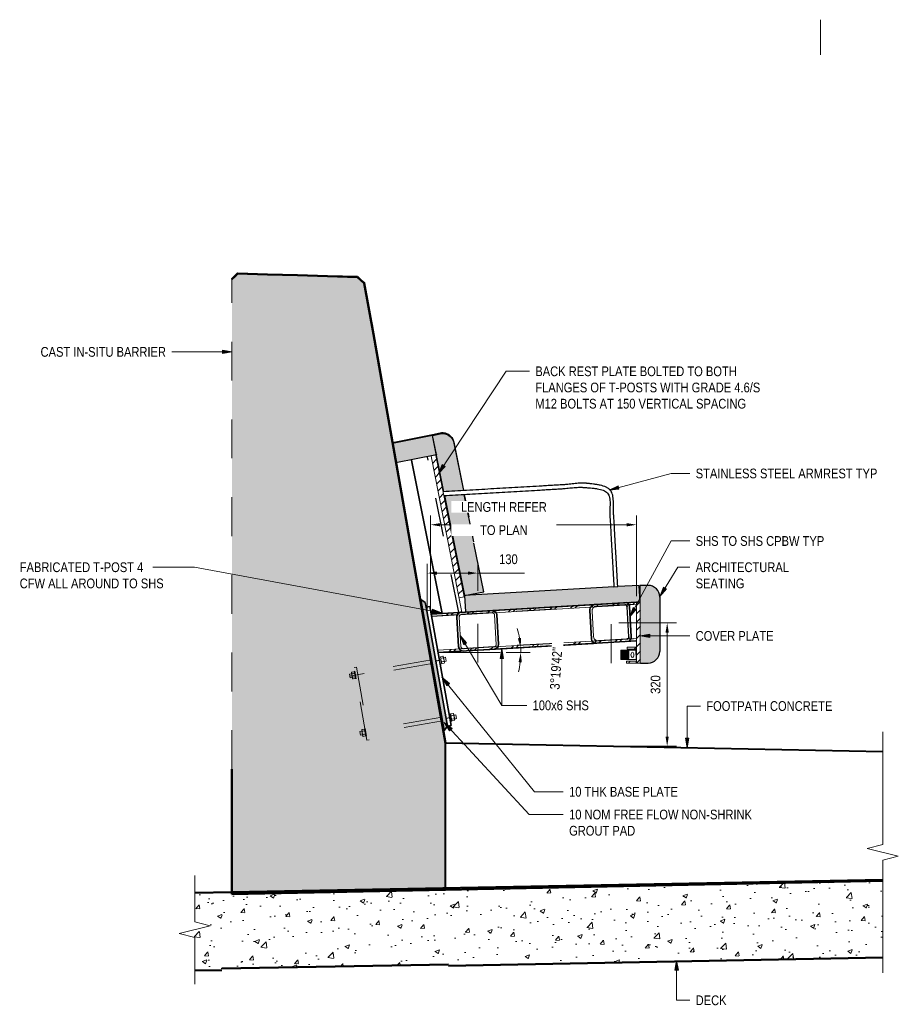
# Model space of a CAD drawing. Header units: metres. Extents: x 0.2 to 10.4, y 1.8 to 23.8.
# Drawn here: x 2.782 to 5.044, y 21.287 to 23.824 of the extents above; entities that cross this region are included whole.
import ezdxf

# ---------------------------------------------------------------- set-up
doc = ezdxf.new("R2010")
doc.units = ezdxf.units.M
for name, pattern in [('Dash', [0.00635, 0.003175, -0.003175]), ('Dot_Section Line', [0.02, 0, -0.02]), ('Hidden - Small', [0.002294, 0.0015, -0.0007938]), ('JacobsCenter', [0.015, 0.009, -0.0015, 0.003, -0.0015]), ('JacobsDash', [0.0045, 0.003, -0.0015])]:
    doc.linetypes.add(name, pattern=pattern)
doc.layers.get('Defpoints').update_dxf_attribs({"color": 41})
for name, color, linetype, lineweight in [('A-ANNO-DIMS', 7, 'Continuous', 9), ('A-DETL', 7, 'Continuous', 13), ('A-DETL-GENF', 7, 'Continuous', 9), ('A-FLOR', 7, 'Continuous', 50), ('A-FLOR-HDLN', 7, 'JacobsDash', 18), ('A-FLOR-PATT', 7, 'Continuous', 50), ('A-GENM', 7, 'Continuous', 35), ('C-TOPO', 7, 'Continuous', 9), ('C-TOPO-HDLN', 7, 'Dash', 9), ('G-ANNO-TEXT', 7, 'Continuous', 9), ('S-BEAM', 7, 'Continuous', 50)]:
    doc.layers.add(name, color=color, linetype=linetype, lineweight=lineweight)
doc.layers.add('G-ANNO-SYMB', color=7, linetype='Continuous', lineweight=35, true_color=0x0080ff)
doc.styles.add('Arial Narrow_2', font='ARIALN.TTF', dxfattribs={"height": 0.025})
doc.dimstyles.new('Dimension_Angle_O__DMS_', dxfattribs={"dimscale": 0.3048, "dimtxt": 0.025586, "dimasz": 0.082021, "dimexe": 0.07874, "dimexo": 0.052493, "dimgap": 0.065617, "dimtad": 1, "dimdec": 3, "dimlfac": 1000, "dimrnd": 0.001, "dimzin": 0, "dimdsep": 46, "dimtxsty": 'Arial Narrow_2', "dimsah": 1, "dimcen": 0.09, "dimaunit": 1, "dimadec": 4, "dimazin": 0, "dimtfac": 1, "dimtdec": 4, "dimtmove": 2, "dimatfit": 1, "dimfxl": 1, "dimtvp": 1, "dimtfill": 1, "dimtolj": 1, "dimtzin": 0, "dimlwd": 18, "dimlwe": 18, "dimarcsym": 2})
doc.dimstyles.new('Dimension_Standard_O__mm_', dxfattribs={"dimscale": 0.3048, "dimtxt": 0.025586, "dimasz": 0.082021, "dimexe": 0.07874, "dimexo": 0.049213, "dimgap": 0.049213, "dimtad": 1, "dimdec": 0, "dimlfac": 1000, "dimzin": 0, "dimdsep": 46, "dimtxsty": 'Arial Narrow_2', "dimsah": 1, "dimcen": 0.09, "dimaunit": 1, "dimadec": 4, "dimazin": 0, "dimtfac": 1, "dimtdec": 4, "dimtix": 1, "dimtmove": 1, "dimatfit": 3, "dimfxl": 1, "dimtvp": 1, "dimtfill": 1, "dimtolj": 1, "dimtzin": 0, "dimlwd": 18, "dimlwe": 18, "dimarcsym": 2})
doc.dimstyles.new('Dimension_Standard_O__mm__1', dxfattribs={"dimscale": 0.3048, "dimtxt": 0.025586, "dimasz": 0.082021, "dimexe": 0.07874, "dimexo": 0.049213, "dimgap": 0.049213, "dimtad": 1, "dimdec": 0, "dimlfac": 1000, "dimzin": 0, "dimdsep": 46, "dimtxsty": 'Arial Narrow_2', "dimsah": 1, "dimcen": 0.09, "dimaunit": 1, "dimadec": 4, "dimazin": 0, "dimtfac": 1, "dimtdec": 4, "dimtix": 1, "dimtmove": 0, "dimatfit": 3, "dimfxl": 1, "dimtvp": 1, "dimtfill": 1, "dimtolj": 1, "dimtzin": 0, "dimlwd": 18, "dimlwe": 18, "dimarcsym": 2})
doc.dimstyles.new('Dimension_Standard_O__mm__2', dxfattribs={"dimscale": 0.3048, "dimtxt": 0.025586, "dimasz": 0.082021, "dimexe": 0.07874, "dimexo": 0.049213, "dimgap": 0.049213, "dimtad": 1, "dimdec": 0, "dimlfac": 1000, "dimzin": 0, "dimdsep": 46, "dimtxsty": 'Arial Narrow_2', "dimsah": 1, "dimcen": 0.09, "dimaunit": 1, "dimadec": 4, "dimazin": 0, "dimtfac": 1, "dimtdec": 4, "dimtix": 1, "dimtmove": 2, "dimatfit": 3, "dimfxl": 1, "dimtvp": 1, "dimtfill": 1, "dimtolj": 1, "dimtzin": 0, "dimlwd": 18, "dimlwe": 18, "dimarcsym": 2})
pattern_1 = [(45, (3.955455, 10.849), (-0.010606602, 0.010606602), [])]

# ---------------------------------------------------------------- blocks, each defined once
blk = doc.blocks.new('BR08_SEATING_NORTH 3 - BR08_SEATING_NORTH 3-5676583-DRG-2873242 - SECTION 1')
at = {"layer": 'A-GENM', "lineweight": 25, "true_color": 0xebe8e4}
for points in [[(-1210.8531, 22.7341), (-1210.8535, 22.7367), (-1210.8555, 22.7431), (-1210.8589, 22.7489), (-1210.8635, 22.7538), (-1210.8691, 22.7576), (-1210.8754, 22.7601), (-1210.8821, 22.761), (-1210.8888, 22.7604), (-1210.8884, 22.7579), (-1210.8832, 22.7585), (-1210.878, 22.7581), (-1210.8729, 22.7568), (-1210.8681, 22.7547), (-1210.8637, 22.7518), (-1210.8599, 22.7481), (-1210.8568, 22.7439), (-1210.8545, 22.7391)], [(-1211.011, 22.7333), (-1210.908, 22.754), (-1210.9084, 22.7565), (-1211.0114, 22.7358), (-1211.011, 22.7337)], [(-1211.0023, 22.6841), (-1210.8983, 22.7049), (-1210.908, 22.754), (-1211.011, 22.7333), (-1211.0025, 22.6852)], [(-1210.908, 22.754), (-1210.8884, 22.7579), (-1210.8888, 22.7604), (-1210.9084, 22.7565)], [(-1210.879, 22.6089), (-1210.8286, 22.6118), (-1210.8531, 22.7341), (-1210.8545, 22.7391), (-1210.8568, 22.7439), (-1210.8599, 22.7481), (-1210.8637, 22.7518), (-1210.8681, 22.7547), (-1210.8729, 22.7568), (-1210.878, 22.7581), (-1210.8832, 22.7585), (-1210.8884, 22.7579), (-1210.908, 22.754), (-1210.879, 22.6091)], [(-1210.8286, 22.6118), (-1210.8285, 22.6118), (-1210.8534, 22.7366), (-1210.853, 22.7337), (-1210.8286, 22.6118)], [(-1210.8983, 22.7049), (-1210.8983, 22.7056), (-1210.904, 22.7337)], [(-1210.8255, 22.3415), (-1210.7764, 22.3513), (-1210.8266, 22.6019), (-1210.877, 22.599), (-1210.8267, 22.348)], [(-1210.8731, 22.5992), (-1210.8731, 22.5992), (-1210.8669, 22.5996)], [(-1210.823, 22.2996), (-1210.3738, 22.3257), (-1210.3762, 22.3676), (-1210.8255, 22.3415), (-1210.8241, 22.3187)], [(-1210.3731, 22.1678), (-1210.3532, 22.1678), (-1210.3455, 22.1688), (-1210.3382, 22.1718), (-1210.332, 22.1766), (-1210.3272, 22.1828), (-1210.3243, 22.1901), (-1210.3232, 22.1978), (-1210.3232, 22.3378), (-1210.3243, 22.3456), (-1210.3272, 22.3528), (-1210.332, 22.359), (-1210.3382, 22.3638), (-1210.3455, 22.3668), (-1210.3532, 22.3678), (-1210.3732, 22.3678), (-1210.3732, 22.3247), (-1210.3731, 22.3247), (-1210.3731, 22.1679)]]:
    blk.add_hatch(color=254, dxfattribs=at).paths.add_polyline_path(points)
at = {"layer": 'A-GENM', "color": 254, "lineweight": 25, "true_color": 0xd4d4d4}
for p, q in [((-1211.0114, 22.7358), (-1210.9084, 22.7565)), ((-1211.0114, 22.7358), (-1211.0112, 22.7346)), ((-1210.908, 22.754), (-1211.011, 22.7333)), ((-1210.9084, 22.7565), (-1210.8888, 22.7604)), ((-1210.908, 22.754), (-1210.9084, 22.7565)), ((-1210.9084, 22.7565), (-1210.908, 22.754)), ((-1210.908, 22.754), (-1210.8884, 22.7579)), ((-1210.8983, 22.7049), (-1210.908, 22.754)), ((-1210.879, 22.6089), (-1210.908, 22.754)), ((-1211.0112, 22.7346), (-1211.0111, 22.7341)), ((-1211.0111, 22.7341), (-1211.011, 22.7333)), ((-1211.011, 22.7333), (-1211.0023, 22.6841)), ((-1210.8531, 22.7341), (-1210.8286, 22.6118)), ((-1211.0023, 22.6841), (-1210.8983, 22.7049)), ((-1210.8983, 22.7056), (-1210.8983, 22.7049)), ((-1210.4843, 22.6317), (-1210.4843, 22.6317)), ((-1210.877, 22.599), (-1210.8255, 22.3415)), ((-1210.8021, 22.4798), (-1210.8266, 22.6019)), ((-1210.8265, 22.6019), (-1210.8149, 22.544)), ((-1210.7764, 22.3513), (-1210.8015, 22.4766)), ((-1210.4411, 22.3639), (-1210.8255, 22.3415)), ((-1210.3762, 22.3676), (-1210.4311, 22.3645)), ((-1210.3738, 22.3257), (-1210.3762, 22.3676)), ((-1210.3762, 22.3676), (-1210.3762, 22.3676)), ((-1210.3532, 22.3678), (-1210.3732, 22.3678)), ((-1210.3732, 22.3247), (-1210.3732, 22.3678)), ((-1210.3532, 22.3678), (-1210.3532, 22.3678)), ((-1210.8255, 22.3415), (-1210.7764, 22.3513)), ((-1210.8255, 22.3415), (-1210.823, 22.2996)), ((-1210.7764, 22.3513), (-1210.7764, 22.3513)), ((-1210.3232, 22.3378), (-1210.3232, 22.1978)), ((-1210.823, 22.2996), (-1210.3738, 22.3257)), ((-1210.3738, 22.3257), (-1210.3738, 22.3257)), ((-1210.823, 22.2996), (-1210.823, 22.2996)), ((-1210.3731, 22.1678), (-1210.3532, 22.1678))]:
    blk.add_line(p, q, dxfattribs=at)
at = {"layer": 'A-GENM', "color": 7, "lineweight": 25, "true_color": 0xefefef}
blk.add_line((-1210.4411, 22.3639), (-1210.4311, 22.3645), dxfattribs=at)
at = {"layer": 'A-GENM', "color": 254, "lineweight": 25, "true_color": 0xd4d4d4, "flags": 128}
blk.add_lwpolyline([(-1210.8535, 22.7367), (-1210.8406, 22.6724), (-1210.8285, 22.6118)], dxfattribs=at)
at = {"layer": 'A-GENM', "color": 254, "lineweight": 25, "true_color": 0xd4d4d4}
for centre, start_param, end_param in [((-1210.3532, 22.3378), 4.71498, 6.285776), ((-1210.3532, 22.1978), 3.144285, 4.715081)]:
    blk.add_ellipse(centre, major_axis=(0.0001, 0.03), ratio=1, start_param=start_param, end_param=end_param, dxfattribs=at)
blk.add_open_spline([(-1210.8888, 22.7604), (-1210.8866, 22.7609), (-1210.8821, 22.7613), (-1210.8753, 22.7603), (-1210.869, 22.7578), (-1210.8624, 22.7534), (-1210.8576, 22.7477), (-1210.8547, 22.7416), (-1210.8538, 22.7384), (-1210.8535, 22.7367)], degree=3, knots=[0, 0, 0, 0, 0.142857, 0.285714, 0.428571, 0.571429, 0.785714, 0.892857, 1, 1, 1, 1], dxfattribs=at)
blk.add_open_spline([(-1210.8884, 22.7579), (-1210.8833, 22.7589), (-1210.8724, 22.7582), (-1210.8589, 22.749), (-1210.8541, 22.7392), (-1210.8531, 22.7341)], degree=3, dxfattribs=at)
at = {"layer": 'A-GENM', "color": 7, "lineweight": 25, "true_color": 0xefefef}
for points, knots in [([(-1210.4311, 22.3645), (-1210.4317, 22.3748), (-1210.4329, 22.3955), (-1210.4347, 22.4266), (-1210.4362, 22.4524), (-1210.4374, 22.4731), (-1210.4384, 22.4887), (-1210.4392, 22.5042), (-1210.4397, 22.5171), (-1210.4402, 22.5275), (-1210.4407, 22.5353), (-1210.4412, 22.5417), (-1210.4415, 22.5462), (-1210.4418, 22.5488), (-1210.442, 22.5507), (-1210.4421, 22.5527), (-1210.4423, 22.5554), (-1210.4425, 22.5601), (-1210.4425, 22.5672), (-1210.4424, 22.5759), (-1210.4425, 22.5873), (-1210.4435, 22.5981), (-1210.4465, 22.6071), (-1210.45, 22.6127), (-1210.455, 22.6171), (-1210.4634, 22.6219), (-1210.4738, 22.6251), (-1210.485, 22.6272), (-1210.4936, 22.6285), (-1210.5006, 22.6293), (-1210.5053, 22.6298), (-1210.5079, 22.6301), (-1210.5098, 22.6303), (-1210.5117, 22.6305), (-1210.5143, 22.6308), (-1210.5187, 22.631), (-1210.5252, 22.631), (-1210.5329, 22.6306), (-1210.5433, 22.6297), (-1210.5537, 22.6284), (-1210.5629, 22.6274), (-1210.568, 22.627), (-1210.5719, 22.6267), (-1210.5758, 22.6265), (-1210.581, 22.6262), (-1210.59, 22.6257), (-1210.603, 22.6249), (-1210.6185, 22.624), (-1210.6392, 22.6228), (-1210.6651, 22.6213), (-1210.6961, 22.6195), (-1210.7272, 22.6177), (-1210.7686, 22.6153), (-1210.8198, 22.6123), (-1210.8607, 22.6099), (-1210.8808, 22.6088)], [0, 0, 0, 0, 0.0454545, 0.0909091, 0.1363636, 0.1590909, 0.1818182, 0.2045455, 0.2272727, 0.2386364, 0.25, 0.2613636, 0.2670455, 0.2698864, 0.2727273, 0.2755682, 0.2784091, 0.2840909, 0.2954545, 0.3068182, 0.3181818, 0.3409091, 0.3522727, 0.3636364, 0.375, 0.3863636, 0.4090909, 0.4204545, 0.4318182, 0.4431818, 0.4488636, 0.4517045, 0.4545455, 0.4573864, 0.4602273, 0.4659091, 0.4772727, 0.4886364, 0.5, 0.5227273, 0.5340909, 0.5397727, 0.5454545, 0.5511364, 0.5568182, 0.5681818, 0.5909091, 0.6136364, 0.6363636, 0.6818182, 0.7272727, 0.7727273, 0.8181818, 0.9090909, 0.9976831, 0.9976831, 0.9976831, 0.9976831]), ([(-1210.8789, 22.5989), (-1210.8593, 22.6), (-1210.8195, 22.6023), (-1210.7696, 22.6052), (-1210.7293, 22.6076), (-1210.699, 22.6093), (-1210.6687, 22.6111), (-1210.6435, 22.6125), (-1210.6233, 22.6137), (-1210.6081, 22.6146), (-1210.5955, 22.6153), (-1210.5867, 22.6158), (-1210.5816, 22.6161), (-1210.5779, 22.6164), (-1210.5741, 22.6166), (-1210.569, 22.617), (-1210.5602, 22.6179), (-1210.55, 22.6191), (-1210.5399, 22.6199), (-1210.5324, 22.6203), (-1210.5261, 22.6204), (-1210.5217, 22.6202), (-1210.5192, 22.62), (-1210.5173, 22.6199), (-1210.5154, 22.6197), (-1210.5128, 22.6195), (-1210.5081, 22.6191), (-1210.5011, 22.6186), (-1210.4925, 22.6178), (-1210.4812, 22.6163), (-1210.4707, 22.6138), (-1210.4623, 22.6097), (-1210.4574, 22.6056), (-1210.4541, 22.6003), (-1210.4515, 22.5916), (-1210.451, 22.5812), (-1210.4514, 22.5701), (-1210.4518, 22.5616), (-1210.452, 22.5547), (-1210.4519, 22.5501), (-1210.4518, 22.5475), (-1210.4517, 22.5456), (-1210.4515, 22.5437), (-1210.4513, 22.5412), (-1210.451, 22.5368), (-1210.4506, 22.5305), (-1210.4502, 22.5229), (-1210.4496, 22.5128), (-1210.449, 22.5002), (-1210.4482, 22.485), (-1210.4473, 22.4699), (-1210.4461, 22.4497), (-1210.4446, 22.4244), (-1210.4429, 22.3942), (-1210.4417, 22.374), (-1210.4411, 22.3639)], [0.0027264, 0.0027264, 0.0027264, 0.0027264, 0.0909091, 0.1818182, 0.2272727, 0.2727273, 0.3181818, 0.3636364, 0.3863636, 0.4090909, 0.4318182, 0.4431818, 0.4488636, 0.4545455, 0.4602273, 0.4659091, 0.4772727, 0.5, 0.5113636, 0.5227273, 0.5340909, 0.5397727, 0.5426136, 0.5454545, 0.5482955, 0.5511364, 0.5568182, 0.5681818, 0.5795455, 0.5909091, 0.6136364, 0.625, 0.6363636, 0.6477273, 0.6590909, 0.6818182, 0.6931818, 0.7045455, 0.7159091, 0.7215909, 0.7244318, 0.7272727, 0.7301136, 0.7329545, 0.7386364, 0.75, 0.7613636, 0.7727273, 0.7954545, 0.8181818, 0.8409091, 0.8636364, 0.9090909, 0.9545455, 1, 1, 1, 1])]:
    blk.add_open_spline(points, degree=3, knots=knots, dxfattribs=at)
blk = doc.blocks.new('T2DPAA-T2D-C3S-DU-M3D-100304_rvt-2-DRG-2873242 - SECTION 1')
at = {"layer": 'A-GENM', "color": 254, "lineweight": 25, "true_color": 0xd4d4d4}
blk.add_blockref('BR08_SEATING_NORTH 3 - BR08_SEATING_NORTH 3-5676583-DRG-2873242 - SECTION 1', (0, 0), dxfattribs=at)
blk = doc.blocks.new('13_SFR_NPN_Framing_RHS_AS1163_C350 - 100x100x6_0RHS-8436627-DRG-2873242 - SECTION 1')
at = {"layer": 'S-BEAM', "lineweight": 9}
for p, q in [((-1210.9106, 22.288), (-1210.3834, 22.3187)), ((-1210.8949, 22.2008), (-1210.3834, 22.2306))]:
    blk.add_line(p, q, dxfattribs=at)
blk = doc.blocks.new('CS_DET_BreakLine_ViewScale - CS_Std BreakLine-7460571-DRG-2873242 - SECTION 1')
at = {"layer": 'A-DETL-GENF'}
for p, q in [((-1209.749, 21.9906), (-1209.749, 21.7006)), ((-1209.749, 21.7006), (-1209.789, 21.6906)), ((-1209.789, 21.6906), (-1209.709, 21.6706)), ((-1209.709, 21.6706), (-1209.749, 21.6606)), ((-1209.749, 21.6606), (-1209.749, 21.3706))]:
    blk.add_line(p, q, dxfattribs=at)
blk = doc.blocks.new('CS_DET_BreakLine_ViewScale - CS_Std BreakLine-7727947-DRG-2873242 - SECTION 1')
at = {"layer": 'A-DETL-GENF'}
for p, q in [((-1211.5206, 21.5011), (-1211.5206, 21.6211)), ((-1211.4806, 21.4911), (-1211.5206, 21.5011)), ((-1211.5606, 21.4711), (-1211.4806, 21.4911)), ((-1211.5206, 21.4611), (-1211.5606, 21.4711)), ((-1211.5206, 21.3411), (-1211.5206, 21.4611))]:
    blk.add_line(p, q, dxfattribs=at)
blk = doc.blocks.new('DIMBLOCK3-DRG-2873242 - SECTION 1')
at = {"layer": 'A-ANNO-DIMS', "color": 0, "lineweight": 18, "transparency": 16777216}
for p, q in [((3.8316, 22.2971), (3.8316, 22.4233)), ((3.9616, 22.3539), (3.9616, 22.4233)), ((3.8566, 22.3993), (3.9366, 22.3993)), ((4.082, 22.3993), (3.9616, 22.3993))]:
    blk.add_line(p, q, dxfattribs=at)
at = {"layer": 'A-ANNO-DIMS', "color": 0, "transparency": 16777216}
for points in [[(3.8566, 22.4034), (3.8566, 22.3951), (3.8316, 22.3993)], [(3.9366, 22.4034), (3.9366, 22.3951), (3.9616, 22.3993)]]:
    blk.add_solid(points, dxfattribs=at)
at = {"layer": 'Defpoints', "color": 0, "transparency": 16777216}
for p in [(3.9616, 22.3993), (3.9616, 22.3389), (3.8316, 22.2821)]:
    blk.add_point(p, dxfattribs=at)
at = {"layer": 'A-ANNO-DIMS', "color": 0, "lineweight": 18, "transparency": 16777216, "insert": (4.0168, 22.4476), "char_height": 0.025, "width": 0.05702, "attachment_point": 1, "line_spacing_factor": 0.974696, "style": 'Arial Narrow_2', "bg_fill": 3, "box_fill_scale": 1.1, "bg_fill_color": 256, "bg_fill_true_color": 13158600, "bg_fill_transparency": 0}
blk.add_mtext('\\A1;130', dxfattribs=at)
blk = doc.blocks.new('DIMBLOCK4-DRG-2873242 - SECTION 1')
at = {"layer": 'A-ANNO-DIMS', "color": 0, "lineweight": 18, "transparency": 16777216}
for p, q in [((3.8399, 22.3089), (3.8399, 22.5478)), ((4.3701, 22.3397), (4.3701, 22.5478)), ((3.8649, 22.5238), (3.9045, 22.5238)), ((4.3451, 22.5238), (4.1532, 22.5238))]:
    blk.add_line(p, q, dxfattribs=at)
at = {"layer": 'A-ANNO-DIMS', "color": 0, "transparency": 16777216}
for points in [[(3.8649, 22.528), (3.8649, 22.5196), (3.8399, 22.5238)], [(4.3451, 22.528), (4.3451, 22.5196), (4.3701, 22.5238)]]:
    blk.add_solid(points, dxfattribs=at)
at = {"layer": 'Defpoints', "color": 0, "transparency": 16777216}
for p in [(4.3701, 22.5238), (4.3701, 22.3247), (3.8399, 22.2939)]:
    blk.add_point(p, dxfattribs=at)
at = {"layer": 'A-ANNO-DIMS', "color": 0, "lineweight": 18, "transparency": 16777216, "insert": (4.0289, 22.5694), "char_height": 0.025, "width": 0.265605, "attachment_point": 5, "line_spacing_factor": 0.974696, "style": 'Arial Narrow_2', "bg_fill": 3, "box_fill_scale": 1.1, "bg_fill_color": 256, "bg_fill_true_color": 13158600, "bg_fill_transparency": 0}
blk.add_mtext('\\A1;LENGTH REFER', dxfattribs=at)
at = {"layer": 'A-ANNO-DIMS', "color": 0, "lineweight": 18, "transparency": 16777216, "insert": (4.0289, 22.5098), "char_height": 0.025, "width": 0.265605, "attachment_point": 5, "style": 'Arial Narrow_2', "bg_fill": 3, "box_fill_scale": 1.1, "bg_fill_color": 256, "bg_fill_true_color": 13158600, "bg_fill_transparency": 0}
blk.add_mtext('\\A1;TO PLAN', dxfattribs=at)
blk = doc.blocks.new('DIMBLOCK5-DRG-2873242 - SECTION 1')
at = {"layer": 'A-ANNO-DIMS', "color": 0, "lineweight": 18, "transparency": 16777216}
for p, q in [((4.3252, 22.2714), (4.4734, 22.2714)), ((4.4494, 21.9784), (4.4494, 22.2464)), ((4.3252, 21.9534), (4.4734, 21.9534))]:
    blk.add_line(p, q, dxfattribs=at)
at = {"layer": 'A-ANNO-DIMS', "color": 0, "transparency": 16777216}
for points in [[(4.4452, 22.2464), (4.4536, 22.2464), (4.4494, 22.2714)], [(4.4452, 21.9784), (4.4536, 21.9784), (4.4494, 21.9534)]]:
    blk.add_solid(points, dxfattribs=at)
at = {"layer": 'Defpoints', "color": 0, "transparency": 16777216}
for p in [(4.3102, 22.2714), (4.4494, 22.2714), (4.3102, 21.9534)]:
    blk.add_point(p, dxfattribs=at)
at = {"layer": 'A-ANNO-DIMS', "color": 0, "lineweight": 18, "transparency": 16777216, "insert": (4.4195, 22.1124), "char_height": 0.025, "width": 0.05702, "attachment_point": 5, "rotation": 90, "style": 'Arial Narrow_2', "bg_fill": 3, "box_fill_scale": 1.1, "bg_fill_color": 256, "bg_fill_true_color": 13158600, "bg_fill_transparency": 0}
blk.add_mtext('\\A1;320\u200e', dxfattribs=at)
blk = doc.blocks.new('DIMBLOCK6-DRG-2873242 - SECTION 1')
at = {"layer": 'A-ANNO-DIMS', "color": 0, "lineweight": 18, "transparency": 16777216}
for p, q in [((4.1039, 22.2091), (4.048, 22.2058)), ((4.035, 22.1948), (4.0964, 22.1948))]:
    blk.add_line(p, q, dxfattribs=at)
for start, end in [(10.0454, 16.7623), (360, 3.3284), (346.5662, 353.2831)]:
    blk.add_arc((3.859, 22.1948), 0.2134, start, end, dxfattribs=at)
at = {"layer": 'A-ANNO-DIMS', "color": 0, "transparency": 16777216}
for points in [[(4.0732, 22.2325), (4.0649, 22.2316), (4.072, 22.2072)], [(4.0667, 22.1701), (4.0751, 22.1696), (4.0724, 22.1948)]]:
    blk.add_solid(points, dxfattribs=at)
at = {"layer": 'Defpoints', "color": 0, "transparency": 16777216}
for p in [(4.0722, 22.2031), (4.1199, 22.21), (3.859, 22.1948), (4.019, 22.1948)]:
    blk.add_point(p, dxfattribs=at)
at = {"layer": 'A-ANNO-DIMS', "color": 0, "lineweight": 18, "transparency": 16777216, "insert": (4.1472, 22.1005), "char_height": 0.025, "width": 0.150103, "attachment_point": 1, "rotation": 86.2098, "line_spacing_factor": 0.974696, "style": 'Arial Narrow_2', "bg_fill": 3, "box_fill_scale": 1.1, "bg_fill_color": 256, "bg_fill_true_color": 13158600, "bg_fill_transparency": 0}
blk.add_mtext('\\A1;3°19\'42"', dxfattribs=at)

msp = doc.modelspace()

# ---------------------------------------------------------------- hatches: boundary and pattern name
at = {"layer": 'A-DETL-GENF'}
h = msp.add_hatch(dxfattribs=at)
h.set_pattern_fill('FP_6', color=256, style=0, pattern_type=2)
h.set_pattern_definition(pattern_1)
h.paths.add_polyline_path([(3.9133853, 22.3359958), (3.9267115, 22.3386067), (3.8538757, 22.7023398), (3.8420996, 22.7000325), (3.8973799, 22.4177312)])
at = {"layer": 'A-DETL-GENF', "true_color": 0x808080}
msp.add_hatch(color=8, dxfattribs=at).paths.add_polyline_path([(3.8753851, 21.9939366), (3.8834588, 22.0055475), (3.8263553, 22.3233323), (3.8147443, 22.3314061), (3.8732987, 22.0055475)])
at = {"layer": 'A-DETL-GENF'}
h = msp.add_hatch(dxfattribs=at)
h.set_pattern_fill('FP_6', color=256, style=0, pattern_type=2)
h.set_pattern_definition(pattern_1)
h.paths.add_polyline_path([(4.3701004, 22.1678216), (4.3804038, 22.1678216), (4.3804038, 22.3247166), (4.3701004, 22.3247166), (4.3701004, 22.1742837)])
h.paths.add_polyline_path([(4.3694754, 22.1678216), (4.3694754, 22.1728216), (4.3444754, 22.1728216), (4.3444754, 22.1678216)])
h.paths.add_polyline_path([(4.346746, 22.203616), (4.3694754, 22.203616), (4.3694754, 22.2086284), (4.346746, 22.2086284)])
at = {"layer": 'A-DETL-GENF', "true_color": 0x0000ff}
msp.add_hatch(color=5, dxfattribs=at).paths.add_polyline_path([(4.3504351, 22.1791624), (4.3504351, 22.1991159), (4.3303887, 22.1991159), (4.3304351, 22.1791624)])
at = {"layer": 'A-FLOR', "lineweight": 5, "true_color": 0xe1e1e1}
for points in [[(3.3285052, 23.1559759), (3.3435362, 23.1706994), (3.3435041, 23.1707166), (3.3285259, 23.1560882)], [(3.3286393, 21.572851), (3.8786382, 21.5841755), (3.8786038, 21.9613376), (3.6696407, 23.1459111), (3.6516683, 23.1614486), (3.3435041, 23.1705406), (3.3285052, 23.1559759), (3.3286229, 21.7487537)], [(3.6516683, 23.1614486), (3.6516683, 23.1616722), (3.3435518, 23.1707629), (3.3435041, 23.1705406), (3.5746272, 23.1637216)], [(3.6696407, 23.1459111), (3.6695856, 23.1462226), (3.6516892, 23.1615602), (3.6517165, 23.1614069), (3.6696353, 23.1459158)], [(3.8785226, 21.9617977), (3.8785561, 21.9619991), (3.8785199, 21.9618141)]]:
    msp.add_hatch(color=254, dxfattribs=at).paths.add_polyline_path(points)
at = {"layer": 'A-FLOR-PATT', "lineweight": 9, "true_color": 0xe1e1e1}
h = msp.add_hatch(dxfattribs=at)
h.set_pattern_fill('FP_4', color=254, style=0, pattern_type=2)
h.set_pattern_definition([(50, (3.95546, 10.849), (0.1156899, -0.0101222), [0.0121, -0.13306]), (355, (3.95546, 10.849), (-0.0223812, 0.1213223), [0.00968, -0.10645]), (100.451, (3.96546, 10.849), (0.0933068, 0.1112001), [0.01028, -0.11309]), (46.184, (3.95546, 10.882), (0.1721325, -0.026699), [0.01815, -0.1996]), (96.636, (3.97046, 10.88), (0.1507537, 0.157114), [0.01542, -0.16963]), (351.184, (3.95546, 10.882), (0.1507503, 0.157112), [0.01452, -0.15968]), (21, (3.97146, 10.874), (0.0962773, -0.0649406), [0.0121, -0.13306]), (326, (3.97146, 10.874), (0.0392432, 0.1169615), [0.00968, -0.10645]), (71.451, (3.97946, 10.868), (0.1355189, 0.0520218), [0.01028, -0.11309]), (37.5, (3.955455, 10.849), (0.0019617, 0.05368882), [0.00034, -0.10483, 0.00034, -0.10773, -0.10685]), (37.5, (3.955455, 10.849), (0.0019617, 0.05368882), [-0.21323, 0.00034, -0.10652]), (7.5, (3.955455, 10.849), (0.0424299, 0.06361243), [0.00034, -0.06128, 0.00034, -0.10241, -0.04073]), (7.5, (3.955455, 10.849), (0.0424299, 0.06361243), [-0.16435, 0.00034, -0.04039]), (327.5, (3.919455, 10.849), (0.08609767, -0.00364036), [0.00034, -0.03999, 0.00034, -0.12547, -0.16694]), (327.5, (3.919455, 10.849), (0.08609767, -0.00364036), [-0.16613, 0.00034, -0.1666]), (317.5, (3.903455, 10.849), (0.09405977, 0.0161461), [0.00034, -0.05208, 0.00034, -0.08321, -0.11855]), (317.5, (3.903455, 10.849), (0.09405977, 0.0161461), [-0.13597, 0.00034, -0.11821])])
h.paths.add_polyline_path([(3.2328874, 21.3759843), (3.3024113, 21.3773047), (3.3024113, 21.3809972), (3.8866113, 21.3920668), (3.8866113, 21.3884002), (5.004433, 21.4096305), (5.004433, 21.6096305), (3.2328874, 21.5759843), (3.2328874, 21.5011296), (3.2728874, 21.4911296), (3.1928874, 21.4711296), (3.2328874, 21.4611296)])
at = {"layer": 'A-FLOR-PATT', "lineweight": 5, "true_color": 0xff8888}
msp.add_hatch(color=11, dxfattribs=at).paths.add_polyline_path([(3.2328874, 21.5759843), (3.3286388, 21.5778029), (3.3286229, 21.5779945), (3.2328874, 21.5761762)])
at = {"layer": 'G-ANNO-TEXT'}
for points in [[(3.3292338, 22.9688718), (3.3042338, 22.97328), (3.3042338, 22.9644636)], [(3.8602688, 22.6555269), (3.8777618, 22.6739233), (3.8704149, 22.6787968)], [(4.3000114, 22.613134), (4.3253012, 22.6153385), (4.323022, 22.6238552)], [(4.4306514, 22.3395042), (4.4475106, 22.3584831), (4.4400027, 22.3631047)], [(3.8687612, 22.2972662), (3.8449727, 22.3061285), (3.8433762, 22.2974579)], [(4.3534719, 22.286964), (4.3692825, 22.3068249), (4.3615362, 22.3110347)], [(3.9164804, 22.2388114), (3.9254661, 22.2150692), (3.9330444, 22.2195743)], [(4.379416, 22.237609), (4.404416, 22.2332008), (4.404416, 22.2420172)], [(4.0234588, 22.2047377), (4.0190506, 22.1797377), (4.027867, 22.1797377)], [(3.8695374, 22.1316236), (3.8817889, 22.10939), (3.8886544, 22.1149211)], [(3.8751947, 22.0142874), (3.8889183, 21.992931), (3.895395, 21.9989127)], [(4.5010488, 21.9491932), (4.5054569, 21.9741932), (4.4966406, 21.9741932)], [(4.4737176, 21.401875), (4.4693094, 21.376875), (4.4781258, 21.376875)]]:
    msp.add_hatch(color=256, dxfattribs=at).paths.add_polyline_path(points)
at = {"layer": 'S-BEAM', "lineweight": 9}
h = msp.add_hatch(dxfattribs=at)
h.set_pattern_fill('FP_5', color=256, style=0, pattern_type=2)
h.set_pattern_definition([(45, (3.955455, 10.849), (-0.02514472, 0.02514472), []), (45, (3.955455, 10.888), (-0.02514472, 0.02514472), [])])
h.paths.add_polyline_path([(3.8596014, 22.1948575), (4.3701004, 22.224547), (4.3701004, 22.230557), (4.1335363, 22.2167991), (3.8585326, 22.2008055), (3.8595971, 22.1948813)])
h.paths.add_polyline_path([(3.8428568, 22.2880425), (4.3701004, 22.3187058), (4.3701004, 22.3247158), (4.1335363, 22.3109579), (3.841788, 22.2939905), (3.842853, 22.2880633)])

# ---------------------------------------------------------------- linework, layer by layer
at = {"layer": 'A-DETL', "lineweight": 35}
for p, q in [((3.8703866, 22.2956522), (3.7914088, 22.6900579)), ((3.8147443, 22.3314061), (3.8753851, 21.9939366)), ((3.8263553, 22.3233323), (3.8147443, 22.3314061)), ((3.8284799, 22.311509), (3.8263553, 22.3233323)), ((3.8383222, 22.3132776), (3.8284799, 22.311509)), ((3.8284799, 22.311509), (3.8834588, 22.0055475)), ((3.8933012, 22.0073161), (3.8383222, 22.3132776)), ((4.3517897, 22.3236495), (3.8411278, 22.2939506)), ((4.3569581, 22.2358021), (4.3524864, 22.312696)), ((3.9123456, 22.2099721), (3.9079333, 22.2858439)), ((4.015173, 22.215952), (4.0107607, 22.2918238)), ((4.2541175, 22.2298214), (4.2498713, 22.3028362)), ((4.2597945, 22.2181306), (3.8589829, 22.1948215)), ((3.8753851, 21.9939366), (3.8834588, 22.0055475)), ((3.8834588, 22.0055475), (3.8933012, 22.0073161))]:
    msp.add_line(p, q, dxfattribs=at)
at = {"layer": 'A-DETL', "linetype": 'JacobsDash', "lineweight": 25}
for p, q in [((3.9126023, 22.2981074), (3.8325047, 22.6981053)), ((4.3611676, 22.3182734), (4.0087681, 22.2977797)), ((4.3401583, 22.3179892), (4.267267, 22.3137502)), ((4.3509683, 22.2354538), (4.3464965, 22.3123476)), ((3.9091759, 22.2918992), (3.8423099, 22.2880105)), ((3.9984326, 22.297117), (3.9195647, 22.2925305)), ((4.3622936, 22.2301023), (4.0139027, 22.2098416)), ((4.3453267, 22.2291155), (4.2724354, 22.2248766)), ((4.0035416, 22.2092655), (3.9246737, 22.2046789)), ((3.9419191, 22.2056548), (3.9267165, 22.2047707)), ((4.0028349, 22.2092661), (3.9349537, 22.2053184))]:
    msp.add_line(p, q, dxfattribs=at)
at = {"layer": 'A-DETL', "lineweight": 18}
for p, q in [((3.9207593, 22.2985817), (3.8421546, 22.6999949)), ((3.9267115, 22.3386067), (3.9134363, 22.3359784))]:
    msp.add_line(p, q, dxfattribs=at)
at = {"layer": 'A-DETL'}
for p, q in [((3.9267115, 22.3386067), (3.8538757, 22.7023398)), ((4.3802246, 22.3256076), (4.3702263, 22.3250836)), ((4.3702263, 22.3250836), (4.3702263, 22.167668)), ((4.3802263, 22.167668), (4.3802263, 22.3250836)), ((4.3694754, 22.2086284), (4.346746, 22.2086284)), ((4.346746, 22.2086284), (4.346746, 22.203616)), ((4.346746, 22.203616), (4.3694754, 22.203616)), ((4.3694754, 22.1728216), (4.3444754, 22.1728216)), ((4.3444754, 22.1728216), (4.3444754, 22.1678216)), ((4.3444754, 22.1678216), (4.3694754, 22.1678216)), ((4.3702263, 22.167668), (4.3802263, 22.167668))]:
    msp.add_line(p, q, dxfattribs=at)
at = {"layer": 'A-DETL', "linetype": 'JacobsCenter', "lineweight": 18}
for p, q in [((4.3052246, 22.1678218), (4.3052246, 22.3678218)), ((3.9616281, 22.1689401), (3.9616281, 22.3389401)), ((3.9139231, 22.2861923), (3.9183355, 22.2103205)), ((4.0091831, 22.2156037), (4.0047708, 22.2914755)), ((4.2559839, 22.3010737), (4.259759, 22.2361596))]:
    msp.add_line(p, q, dxfattribs=at)
at = {"layer": 'A-DETL', "color": 7, "lineweight": 9, "true_color": 0xffffff}
for p, q in [((4.3694754, 22.203616), (4.3694754, 22.2086284)), ((3.8589829, 22.1948215), (4.0189829, 22.1948215)), ((4.3694754, 22.1678216), (4.3694754, 22.1728216))]:
    msp.add_line(p, q, dxfattribs=at)
at = {"layer": 'A-DETL', "linetype": 'Hidden - Small', "lineweight": 9}
for p, q in [((3.8631138, 22.1797649), (3.8623379, 22.179629)), ((3.8426377, 22.1761777), (3.6459395, 22.1417177)), ((3.8691668, 22.0285415), (3.6722966, 21.9940515)), ((3.889471, 22.0320986), (3.888867, 22.0319928))]:
    msp.add_line(p, q, dxfattribs=at)
at = {"layer": 'A-DETL', "lineweight": 9}
for p, q in [((3.8666617, 22.1843205), (3.8718822, 22.1852351)), ((3.8674253, 22.1799619), (3.8726458, 22.1808764)), ((3.8735937, 22.1832887), (3.8758931, 22.1701636)), ((3.8738806, 22.1816512), (3.8787538, 22.1825049)), ((3.8787538, 22.1825049), (3.8804795, 22.1726549)), ((4.3690802, 22.2008306), (4.3303847, 22.2008306)), ((4.3303847, 22.2008306), (4.3303847, 22.1767406)), ((4.3691359, 22.1768307), (4.3690802, 22.2008306)), ((3.643351, 22.1564927), (3.649261, 22.1575281)), ((3.8674837, 22.1654295), (3.8685857, 22.1656226)), ((3.8689611, 22.1711954), (3.8741816, 22.17211)), ((3.8697247, 22.1668367), (3.8749452, 22.1677513)), ((3.8804795, 22.1726549), (3.8756063, 22.1718012)), ((4.3303847, 22.1767406), (4.3691359, 22.1768307)), ((3.636465, 22.1400579), (3.6315918, 22.1392041)), ((3.6315918, 22.1392041), (3.6333174, 22.1293542)), ((3.6324546, 22.1342791), (3.6692049, 22.1407175)), ((3.6333174, 22.1293542), (3.6381906, 22.1302079)), ((3.6366889, 22.1417849), (3.6389883, 22.1286598)), ((3.6428573, 22.1451118), (3.6376368, 22.1441972)), ((3.6436209, 22.1407532), (3.6384004, 22.1398386)), ((3.6451567, 22.1319867), (3.6399362, 22.1310721)), ((3.6459203, 22.1276281), (3.6406998, 22.1267135)), ((3.6439961, 22.1463271), (3.6450981, 22.1465202)), ((3.6474043, 22.1268734), (3.6439961, 22.1463271)), ((3.6450981, 22.1465202), (3.6485062, 22.1270665)), ((3.8915347, 22.03741), (3.8904328, 22.0372169)), ((3.8904328, 22.0372169), (3.8938409, 22.0177632)), ((3.8949429, 22.0179563), (3.8915347, 22.03741)), ((3.8930189, 22.0366542), (3.8982394, 22.0375688)), ((3.8937825, 22.0322956), (3.899003, 22.0332102)), ((3.8999509, 22.0356224), (3.9022503, 22.0224973)), ((3.9002378, 22.0339849), (3.905111, 22.0348386)), ((3.9068367, 22.0249886), (3.9019634, 22.0241349)), ((3.905111, 22.0348386), (3.9068367, 22.0249886)), ((3.8938409, 22.0177632), (3.8949429, 22.0179563)), ((3.8953183, 22.0235291), (3.9005388, 22.0244437)), ((3.8960819, 22.0191705), (3.9013024, 22.0200851)), ((3.6628222, 21.9923916), (3.657949, 21.9915379)), ((3.657949, 21.9915379), (3.6596746, 21.9816879)), ((3.6596746, 21.9816879), (3.6645478, 21.9825416)), ((3.663046, 21.9941186), (3.6653455, 21.9809935)), ((3.6692145, 21.9974455), (3.663994, 21.9965309)), ((3.6699781, 21.9930869), (3.6647576, 21.9921723)), ((3.6715139, 21.9843204), (3.6662934, 21.9834058)), ((3.6722775, 21.9799618), (3.667057, 21.9790472)), ((3.6703533, 21.9986608), (3.6714553, 21.9988539)), ((3.6737615, 21.9792071), (3.6703533, 21.9986608)), ((3.6714553, 21.9988539), (3.6748634, 21.9794002)), ((3.6748634, 21.9794002), (3.6737615, 21.9792071)), ((3.676138, 21.9693437), (3.682048, 21.9703791))]:
    msp.add_line(p, q, dxfattribs=at)
at = {"layer": 'A-DETL', "color": 5, "linetype": 'JacobsDash', "true_color": 0x0000ff}
for p, q in [((4.3504351, 22.1991159), (4.3303887, 22.1991159)), ((4.3303887, 22.1991159), (4.3304351, 22.1791624)), ((4.3304351, 22.1791624), (4.3504351, 22.1791624)), ((4.3504351, 22.1791624), (4.3504351, 22.1991159))]:
    msp.add_line(p, q, dxfattribs=at)
at = {"layer": 'A-DETL', "linetype": 'JacobsDash', "lineweight": 9}
for p, q in [((3.676138, 21.9693437), (3.643351, 22.1564927)), ((3.8444063, 22.1663352), (3.6476651, 22.1318677)), ((3.649261, 22.1575281), (3.682048, 21.9703791)), ((3.8648394, 22.1699149), (3.8641065, 22.1697865)), ((3.8709354, 22.018699), (3.6740223, 21.9842015)), ((3.8911966, 22.0222486), (3.8906356, 22.0221503))]:
    msp.add_line(p, q, dxfattribs=at)
at = {"layer": 'A-DETL', "lineweight": 25}
for p, q in [((3.863235, 22.1746362), (3.8533927, 22.1728677)), ((3.889764, 22.0270008), (3.8799216, 22.0252322)), ((3.8933012, 22.0073161), (3.8834588, 22.0055475))]:
    msp.add_line(p, q, dxfattribs=at)
at = {"layer": 'A-DETL', "color": 8, "lineweight": 50, "true_color": 0x808080}
msp.add_line((3.8866113, 21.3920668), (3.3024113, 21.3809972), dxfattribs=at)
at = {"layer": 'A-DETL', "lineweight": 35}
for centre, radius, start, end in [((4.2648245, 22.3037058), 0.0149784, 86.1473252, 183.3282757), ((4.3405066, 22.3119993), 0.006, 3.3282757, 93.3282757), ((4.3405066, 22.3119993), 0.012, 3.3282757, 69.4809949), ((3.919913, 22.2865406), 0.012, 87.1410175, 183.3282757), ((3.9987809, 22.2911272), 0.012, 3.3282757, 87.1513956), ((4.2660972, 22.2305181), 0.012, 183.3282757, 273.3282757), ((4.3449784, 22.2351054), 0.006, 273.3282757, 3.3282757), ((4.3449784, 22.2351054), 0.012, 273.3282757, 3.3282757), ((3.9243253, 22.2106688), 0.012, 183.3282757, 273.3282757), ((4.0031932, 22.2152554), 0.012, 273.3282757, 3.3282757)]:
    msp.add_arc(centre, radius, start, end, dxfattribs=at)
at = {"layer": 'A-DETL', "linetype": 'JacobsCenter', "lineweight": 18}
for centre, radius, start, end in [((4.2679637, 22.3017704), 0.012, 93.3282757, 183.3282757), ((3.919913, 22.2865406), 0.006, 93.3282757, 183.3282757), ((3.9987809, 22.2911272), 0.006, 3.3282757, 93.3282757), ((4.2717388, 22.2368563), 0.012, 183.3282757, 273.3282757), ((3.9243253, 22.2106688), 0.006, 183.3282757, 273.3282757), ((4.0031932, 22.2152554), 0.006, 273.3282757, 3.3282757)]:
    msp.add_arc(centre, radius, start, end, dxfattribs=at)
at = {"layer": 'A-DETL', "lineweight": 9}
for centre, radius, start, end in [((3.8681644, 22.1823375), 0.002488, 127.156371, 252.7174435), ((3.8747526, 22.1767278), 0.0080093, 156.184378, 223.6894365), ((3.871143, 22.1828594), 0.002488, 307.156371, 72.7174434), ((3.8668543, 22.1753441), 0.0080093, 336.184378, 43.6894365), ((3.8704638, 22.1692124), 0.002488, 127.156371, 252.7174435), ((3.8734424, 22.1697343), 0.002488, 307.156371, 72.7174434), ((3.6391395, 22.1422143), 0.002488, 127.156371, 252.7174434), ((3.6457277, 22.1366045), 0.0080093, 156.184378, 223.6894365), ((3.641439, 22.1290892), 0.002488, 127.156371, 252.7174434), ((3.6421181, 22.1427361), 0.002488, 307.156371, 72.7174434), ((3.6378294, 22.1352208), 0.0080093, 336.184378, 43.6894365), ((3.6444176, 22.129611), 0.002488, 307.156371, 72.7174434), ((3.8945216, 22.0346713), 0.002488, 127.156371, 252.7174434), ((3.9011098, 22.0290615), 0.0080093, 156.184378, 223.6894365), ((3.8975002, 22.0351931), 0.002488, 307.156371, 72.7174434), ((3.8932115, 22.0276778), 0.0080093, 336.184378, 43.6894365), ((3.896821, 22.0215462), 0.002488, 127.156371, 252.7174435), ((3.8997996, 22.022068), 0.002488, 307.156371, 72.7174434), ((3.6654967, 21.994548), 0.002488, 127.156371, 252.7174434), ((3.6720849, 21.9889382), 0.0080093, 156.184378, 223.6894365), ((3.6677962, 21.9814229), 0.002488, 127.156371, 252.7174434), ((3.6684753, 21.9950698), 0.002488, 307.156371, 72.7174435), ((3.6641866, 21.9875545), 0.0080093, 336.184378, 43.6894365), ((3.6707748, 21.9819447), 0.002488, 307.156371, 72.7174434)]:
    msp.add_arc(centre, radius, start, end, dxfattribs=at)
msp.add_ellipse((4.3599359, 22.1888542), major_axis=(0, 0.0065975), ratio=0.597016928, dxfattribs=at)
at = {"layer": 'A-FLOR', "color": 252, "true_color": 0x888888}
for p, q in [((3.3286386, 21.5728786), (3.3286097, 21.8947886)), ((5.004433, 21.6096305), (3.3286878, 21.5778038)), ((3.2328874, 21.5761762), (3.3285885, 21.5779938)), ((3.3285885, 21.5778019), (3.2328874, 21.5759843)), ((3.3286393, 21.572851), (3.8786382, 21.5841755)), ((3.8866113, 21.3884002), (5.004433, 21.4096305)), ((3.2328874, 21.3759843), (3.3024113, 21.3773047))]:
    msp.add_line(p, q, dxfattribs=at)
at = {"layer": 'A-FLOR', "color": 252, "true_color": 0x888888, "flags": 128}
for points in [[(3.3435041, 23.1705406), (3.3360047, 23.1632582), (3.3285052, 23.1559759)], [(3.3285527, 23.1561982), (3.3360522, 23.1634805), (3.3435518, 23.1707629)], [(3.6516683, 23.1614486), (3.5746272, 23.1637216), (3.4975862, 23.1659946), (3.4205451, 23.1682676), (3.3435041, 23.1705406)], [(3.3435518, 23.1707629), (3.420593, 23.1684899), (3.4976341, 23.1662169), (3.5746753, 23.1639439), (3.6517165, 23.1616709)], [(3.6696407, 23.1459111), (3.6606545, 23.1536799), (3.6516683, 23.1614486)], [(3.6517165, 23.1616709), (3.6607027, 23.1539021), (3.6696888, 23.1461334)], [(3.8785842, 21.9614484), (3.8553849, 22.0929568), (3.8321662, 22.2245759), (3.8089478, 22.3561952), (3.7857295, 22.4878144), (3.7625114, 22.6194337), (3.7392935, 22.751053), (3.7160758, 22.8826723), (3.6928582, 23.0142917), (3.6696407, 23.1459111)], [(3.6887426, 23.0381107), (3.6929048, 23.0145141), (3.7161208, 22.8828948), (3.7198446, 22.8617831)]]:
    msp.add_lwpolyline(points, dxfattribs=at)
at = {"layer": 'A-FLOR', "color": 252, "true_color": 0x888888}
for points, knots in [([(3.3435518, 23.1707629), (3.343542, 23.1707246), (3.3435255, 23.1706597), (3.3435107, 23.1705848), (3.3435053, 23.1705493), (3.3435041, 23.1705406)], [0.7921165727376, 0.7921165727376, 0.7921165727376, 0.7921165727376, 0.79248046875, 0.792724609375, 0.7928044248409, 0.7928044248409, 0.7928044248409, 0.7928044248409]), ([(3.3285052, 23.1559759), (3.3285065, 23.1559852), (3.3285119, 23.1560212), (3.3285267, 23.1560961), (3.328543, 23.1561604), (3.3285527, 23.1561982)], [-0.7928092548966, -0.7928092548966, -0.7928092548966, -0.7928092548966, -0.792724609375, -0.79248046875, -0.7921221407808, -0.7921221407808, -0.7921221407808, -0.7921221407808]), ([(3.6516683, 23.1614486), (3.6516731, 23.1614821), (3.6516872, 23.1615565), (3.6517061, 23.1616304), (3.6517165, 23.1616709)], [-0.7927943903578, -0.7927943903578, -0.7927943903578, -0.7927943903578, -0.79248046875, -0.7920953170437, -0.7920953170437, -0.7920953170437, -0.7920953170437]), ([(3.6696888, 23.1461334), (3.6696785, 23.1460933), (3.6696596, 23.1460194), (3.6696455, 23.1459449), (3.6696407, 23.1459111)], [0.7920986331503, 0.7920986331503, 0.7920986331503, 0.7920986331503, 0.79248046875, 0.7927982709422, 0.7927982709422, 0.7927982709422, 0.7927982709422])]:
    msp.add_open_spline(points, degree=3, knots=knots, dxfattribs=at)
at = {"layer": 'A-FLOR-HDLN', "color": 252, "true_color": 0x888888}
for p, q in [((3.3285527, 23.1560911), (3.3285527, 23.1561982)), ((3.8786038, 21.9613376), (3.8785928, 21.9613995)), ((3.8786336, 21.9615599), (3.8786336, 21.961454)), ((3.8786336, 21.9612988), (3.8786387, 21.8861231)), ((3.8786544, 21.6598127), (3.8786594, 21.5882988)), ((3.8777433, 21.5884237), (5.004433, 21.6098224)), ((3.3286884, 21.5779957), (3.8776441, 21.5884218)), ((3.8786421, 21.5842754), (3.8786597, 21.5843759)), ((3.8786594, 21.5881995), (3.8786597, 21.5843759))]:
    msp.add_line(p, q, dxfattribs=at)
at = {"layer": 'A-FLOR-HDLN', "color": 252, "true_color": 0x888888, "flags": 128}
for points in [[(3.3286369, 21.8948289), (3.3286348, 21.9248617), (3.3286227, 22.1007669), (3.3286108, 22.2766721), (3.328599, 22.4525773), (3.3285873, 22.6284825), (3.3285757, 22.8043877), (3.3285642, 22.980293), (3.3285527, 23.1559528)], [(3.8786387, 21.8861231), (3.8786439, 21.8106863), (3.8786491, 21.7352495), (3.8786544, 21.6598127)]]:
    msp.add_lwpolyline(points, dxfattribs=at)
at = {"layer": 'A-FLOR-HDLN', "color": 252, "true_color": 0x888888}
for points in [[(3.8786126, 21.9614484), (3.8786073, 21.9614113), (3.8786041, 21.9613743), (3.8786038, 21.9613376)], [(3.8786336, 21.9615599), (3.8786297, 21.9615429), (3.8786261, 21.9615259), (3.8786228, 21.9615089)]]:
    msp.add_open_spline(points, degree=3, dxfattribs=at)
at = {"layer": 'C-TOPO', "lineweight": 40}
for p, q in [((5.004433, 21.9395399), (3.8776937, 21.9618141)), ((3.8776937, 21.9618141), (3.8776937, 21.5841561)), ((3.8776937, 21.5841561), (5.004433, 21.6073558))]:
    msp.add_line(p, q, dxfattribs=at)
at = {"layer": 'C-TOPO'}
msp.add_line((3.8785152, 21.9619999), (5.004433, 21.939742), dxfattribs=at)
at = {"layer": 'C-TOPO-HDLN'}
for p, q in [((3.8776983, 21.9620161), (3.8776937, 21.9618141)), ((3.8776983, 21.9618636), (3.8776983, 21.9620161)), ((3.8776983, 21.9620161), (3.8784656, 21.9620009))]:
    msp.add_line(p, q, dxfattribs=at)
at = {"layer": 'G-ANNO-SYMB', "color": 7, "linetype": 'Dot_Section Line', "lineweight": 9, "true_color": 0xffffff}
msp.add_line((4.844091, 23.8240676), (4.844091, 23.7340371), dxfattribs=at)
at = {"layer": 'G-ANNO-TEXT'}
for p, q in [((3.1745387, 22.9688718), (3.1738304, 22.9688718)), ((3.3292338, 22.9688718), (3.1745387, 22.9688718)), ((3.3292338, 22.9688718), (3.3042338, 22.97328)), ((3.3042338, 22.97328), (3.3042338, 22.9644636)), ((3.3042338, 22.9644636), (3.3292338, 22.9688718)), ((3.8602688, 22.6555269), (4.0349602, 22.9188773)), ((4.0349602, 22.9188773), (4.0948704, 22.9188773)), ((3.8704149, 22.6787968), (3.8602688, 22.6555269)), ((3.8602688, 22.6555269), (3.8777618, 22.6739233)), ((3.8777618, 22.6739233), (3.8704149, 22.6787968)), ((4.3000114, 22.613134), (4.459462, 22.6558046)), ((4.459462, 22.6558046), (4.5077902, 22.6558046)), ((4.323022, 22.6238552), (4.3000114, 22.613134)), ((4.3000114, 22.613134), (4.3253012, 22.6153385)), ((4.3253012, 22.6153385), (4.323022, 22.6238552)), ((4.3534719, 22.286964), (4.459462, 22.4819942)), ((4.459462, 22.4819942), (4.5077902, 22.4819942)), ((3.1772926, 22.4144879), (3.1247721, 22.4144879)), ((3.2321156, 22.4144879), (3.1772926, 22.4144879)), ((4.4306514, 22.3395042), (4.4768088, 22.4144879)), ((4.4768088, 22.4144879), (4.5077902, 22.4144879)), ((4.4400027, 22.3631047), (4.4306514, 22.3395042)), ((4.4306514, 22.3395042), (4.4475106, 22.3584831)), ((4.4475106, 22.3584831), (4.4400027, 22.3631047)), ((4.3615362, 22.3110347), (4.3534719, 22.286964)), ((4.3534719, 22.286964), (4.3692825, 22.3068249)), ((4.3692825, 22.3068249), (4.3615362, 22.3110347)), ((3.9164804, 22.2388114), (3.9254661, 22.2150692)), ((3.9330444, 22.2195743), (3.9164804, 22.2388114)), ((3.9164804, 22.2388114), (4.0234588, 22.0588546)), ((4.404416, 22.2420172), (4.379416, 22.237609)), ((4.379416, 22.237609), (4.404416, 22.2332008)), ((4.379416, 22.237609), (4.5077902, 22.237609)), ((4.404416, 22.2332008), (4.404416, 22.2420172)), ((3.9254661, 22.2150692), (3.9330444, 22.2195743)), ((4.0234588, 22.2047377), (4.0190506, 22.1797377)), ((4.027867, 22.1797377), (4.0234588, 22.2047377)), ((4.0234588, 22.2047377), (4.0234588, 22.0588546)), ((4.0190506, 22.1797377), (4.027867, 22.1797377)), ((3.8695374, 22.1316236), (3.8817889, 22.10939)), ((3.8886544, 22.1149211), (3.8695374, 22.1316236)), ((3.8817889, 22.10939), (3.8886544, 22.1149211)), ((4.0234588, 22.0588546), (4.0878263, 22.0588546)), ((4.0234588, 22.0588546), (4.0878263, 22.0588546)), ((4.5010488, 22.0571133), (4.5351213, 22.0571133)), ((4.5010488, 21.9491932), (4.5010488, 22.0571133)), ((3.8751947, 22.0142874), (3.8889183, 21.992931)), ((3.895395, 21.9989127), (3.8751947, 22.0142874)), ((3.8751947, 22.0142874), (4.0936528, 21.7777518)), ((3.8889183, 21.992931), (3.895395, 21.9989127)), ((4.5054569, 21.9741932), (4.4966406, 21.9741932)), ((4.4966406, 21.9741932), (4.5010488, 21.9491932)), ((4.5010488, 21.9491932), (4.5054569, 21.9741932)), ((4.1073775, 21.8364055), (4.1818701, 21.8364055)), ((4.0936528, 21.7777518), (4.1818701, 21.7777518)), ((4.4737176, 21.401875), (4.4693094, 21.376875)), ((4.4781258, 21.376875), (4.4737176, 21.401875)), ((4.4737176, 21.401875), (4.4737176, 21.2995045)), ((4.4693094, 21.376875), (4.4781258, 21.376875)), ((4.4737176, 21.2995045), (4.5077902, 21.2995045))]:
    msp.add_line(p, q, dxfattribs=at)
at = {"layer": 'S-BEAM', "lineweight": 35}
for p, q in [((4.3701112, 22.3247166), (3.841788, 22.2939905)), ((3.8596014, 22.1948575), (4.3701004, 22.224547))]:
    msp.add_line(p, q, dxfattribs=at)

# ---------------------------------------------------------------- block references
at = {"lineweight": 5}
msp.add_blockref('T2DPAA-T2D-C3S-DU-M3D-100304_rvt-2-DRG-2873242 - SECTION 1', (1214.7534553, 0), dxfattribs=at)
at = {"layer": 'A-DETL-GENF'}
for name in ['CS_DET_BreakLine_ViewScale - CS_Std BreakLine-7460571-DRG-2873242 - SECTION 1', 'CS_DET_BreakLine_ViewScale - CS_Std BreakLine-7727947-DRG-2873242 - SECTION 1']:
    msp.add_blockref(name, (1214.7534553, 0), dxfattribs=at)
at = {"layer": 'S-BEAM', "lineweight": 9}
msp.add_blockref('13_SFR_NPN_Framing_RHS_AS1163_C350 - 100x100x6_0RHS-8436627-DRG-2873242 - SECTION 1', (1214.7534553, 0), dxfattribs=at)

# ---------------------------------------------------------------- texts
at = {"layer": 'G-ANNO-TEXT', "char_height": 0.025, "attachment_point": 1, "style": 'Arial Narrow_2', "bg_fill": 3, "box_fill_scale": 1, "bg_fill_color": 256, "bg_fill_transparency": 0}
for s, insert in [('CAST IN-SITU BARRIER', (2.8360387, 22.9813718)), ('BACK REST PLATE BOLTED TO BOTH ', (4.1098704, 22.9313773)), ('FLANGES OF T-POSTS WITH GRADE 4.6/S ', (4.1098704, 22.8897054)), ('M12 BOLTS AT 150 VERTICAL SPACING', (4.1098704, 22.8480335)), ('STAINLESS STEEL ARMREST TYP', (4.5227902, 22.6683046)), ('SHS TO SHS CPBW TYP', (4.5227902, 22.4944942)), ('FABRICATED T-POST 4 ', (2.7823502, 22.4269879)), ('ARCHITECTURAL', (4.5227902, 22.4269879)), ('CFW ALL AROUND TO SHS', (2.7823502, 22.385316)), ('SEATING', (4.5227902, 22.385316)), ('COVER PLATE', (4.5227902, 22.250109)), ('100x6 SHS', (4.1028263, 22.0713546)), ('FOOTPATH CONCRETE', (4.5501213, 22.0696133)), ('10 THK BASE PLATE', (4.1968701, 21.8489055)), ('10 NOM FREE FLOW NON-SHRINK ', (4.1968701, 21.7902518)), ('GROUT PAD', (4.1968701, 21.7485799)), ('DECK', (4.5227902, 21.3120045))]:
    msp.add_mtext(s, dxfattribs=dict(at, insert=insert))

# ---------------------------------------------------------------- next in the draw order: linework, layer by layer
at = {"layer": 'G-ANNO-TEXT'}
msp.add_line((3.8695374, 22.1316236), (4.1073775, 21.8364055), dxfattribs=at)

# ---------------------------------------------------------------- next in the draw order: dimensions: what is measured, and where the dimension line sits
at = {"layer": 'A-ANNO-DIMS', "lineweight": 18}
dim = msp.add_linear_dim(base=(3.9616281, 22.3992655), p1=(3.8316281, 22.2820704), p2=(3.9616281, 22.3389401), dimstyle='Dimension_Standard_O__mm_', override={"dimpost": '<>', "dimfxl": 0.141895}, dxfattribs=at)
dim.commit()
dim.dimension.update_dxf_attribs({"geometry": 'DIMBLOCK3-DRG-2873242 - SECTION 1', "text_midpoint": (4.0453053, 22.4538526), "dimtype": 160})
dim = msp.add_linear_dim(base=(4.4493967, 22.2713705), p1=(4.3102246, 21.9533722), p2=(4.3102246, 22.2713705), angle=90, text='320\u200e', dimstyle='Dimension_Standard_O__mm__1', override={"dimpost": '<>', "dimfxl": 0.317998}, dxfattribs=at)
dim.commit()
dim.dimension.update_dxf_attribs({"geometry": 'DIMBLOCK5-DRG-2873242 - SECTION 1', "text_midpoint": (4.4195007, 22.1123713)})

# ---------------------------------------------------------------- next in the draw order: dimensions: what is measured, and where the dimension line sits
dim = msp.add_linear_dim(base=(4.3701004, 22.5237972), p1=(3.8399394, 22.2938836), p2=(4.3701004, 22.3247166), text='LENGTH REFER\\XTO PLAN', dimstyle='Dimension_Standard_O__mm__2', override={"dimpost": '<>', "dimfxl": 0.531057}, dxfattribs=at)
dim.commit()
dim.dimension.update_dxf_attribs({"geometry": 'DIMBLOCK4-DRG-2873242 - SECTION 1', "text_midpoint": (4.0288595, 22.5377741), "dimtype": 160})
dim = msp.add_angular_dim_3p(base=(4.0721968, 22.203083), center=(3.8589829, 22.1948215), p1=(4.0189829, 22.1948215), p2=(4.1199159, 22.2099968), dimstyle='Dimension_Angle_O__DMS_', override={"dimpost": '<>', "dimfxl": 0.102067}, dxfattribs=at)
dim.commit()
dim.dimension.update_dxf_attribs({"geometry": 'DIMBLOCK6-DRG-2873242 - SECTION 1', "text_midpoint": (4.1687799, 22.174298), "dimtype": 165})

# ---------------------------------------------------------------- next in the draw order: linework, layer by layer
at = {"layer": 'G-ANNO-TEXT'}
for p, q in [((3.8687612, 22.2972662), (3.2321156, 22.4144879)), ((3.8449727, 22.3061285), (3.8433762, 22.2974579)), ((3.8687612, 22.2972662), (3.8449727, 22.3061285)), ((3.8433762, 22.2974579), (3.8687612, 22.2972662))]:
    msp.add_line(p, q, dxfattribs=at)

doc.saveas('drawing.dxf')
